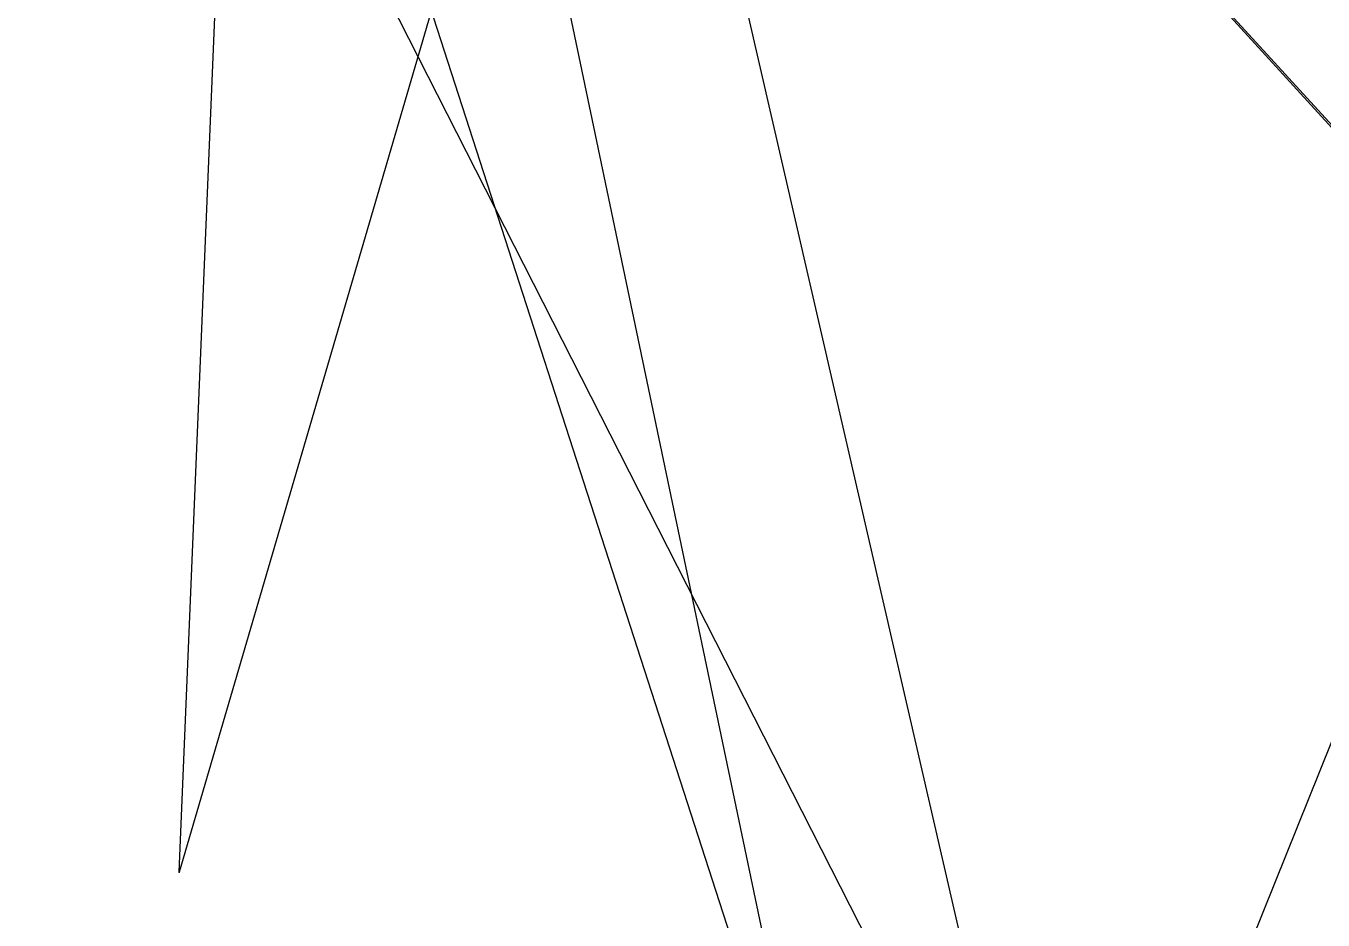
# Model space of a CAD drawing. Header units: metres. Extents: x 533996 to 558759, y 1823984 to 1869097.
# Drawn here: x 534121 to 545317, y 1838821 to 1846540 of the extents above; entities that cross this region are included whole.
import ezdxf

# ---------------------------------------------------------------- set-up
doc = ezdxf.new("R2010")
doc.units = ezdxf.units.M
doc.header["$MEASUREMENT"] = 0
doc.layers.add('Unknown Line Type', color=7, linetype='Continuous')
doc.layers.add('Unknown Point Feature', color=7, linetype='Continuous')

msp = doc.modelspace()

# ---------------------------------------------------------------- linework, layer by layer
at = {"layer": 'Unknown Line Type', "color": 4, "true_color": 0x00ffff}
for points in [[(534121, 1869075, 342), (540850, 1836930, 271)], [(539270, 1852310, 525), (535443, 1839235, 227), (535443, 1839236, 227), (535442, 1839237, 226), (536140, 1855927, 774)], [(543100, 1834716, 218), (538863, 1853115, 615)], [(539005, 1852660, 613), (551572, 1838939, 401)], [(551358, 1839129, 400), (539007, 1852656, 605)], [(535103, 1850997, 650), (542807, 1835853, 242)], [(540727, 1837064, 280), (536500, 1850143, 696)], [(548046, 1846963, 480), (543125, 1834730, 210)]]:
    msp.add_polyline3d(points, dxfattribs=at)
at = {"layer": 'Unknown Point Feature'}
for p in [(535442, 1839237, 226), (535443, 1839236, 227), (535443, 1839235, 227)]:
    msp.add_point(p, dxfattribs=at)

doc.saveas('drawing.dxf')
